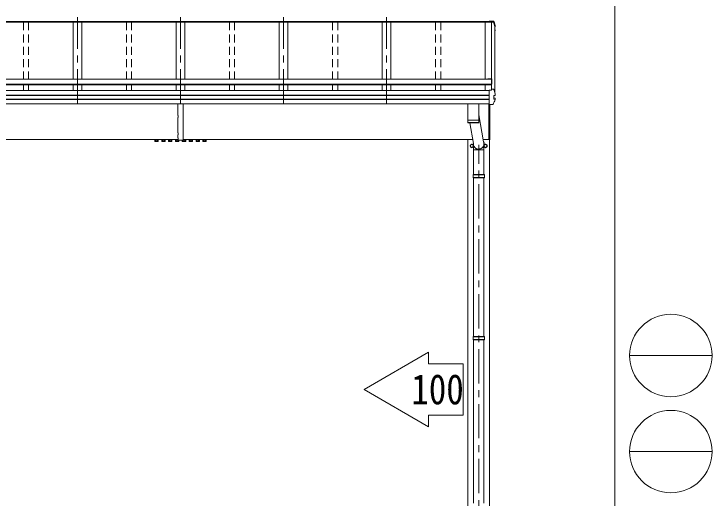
# Model space of a CAD drawing. Units: millimetres, scale not verified. Extents: x -11243 to 60313, y -7760 to 7760.
# Drawn here: x 7177 to 11243, y -2231 to 590 of the extents above; entities that cross this region are included whole.
import ezdxf
from ezdxf.enums import TextEntityAlignment as Align

# ---------------------------------------------------------------- set-up
doc = ezdxf.new("R2010")
doc.units = ezdxf.units.MM
doc.header["$LTSCALE"] = 40
doc.linetypes.add('CHAIN1', pattern=[8, 5, -1, 1, -1])
doc.linetypes.add('DASHED1', pattern=[1.8, 1.2, -0.6])
for name, color, linetype, lineweight in [('0-1_本体', 5, 'CHAIN1', 9), ('0-3_ELV2', 7, 'Continuous', 9), ('0-6_OTH_LINE', 7, 'Continuous', 9), ('0-9_OUTLINE', 7, 'Continuous', 9), ('F-0_240', 7, 'Continuous', 9)]:
    doc.layers.add(name, color=color, linetype=linetype, lineweight=lineweight)
doc.styles.add('ＭＳ ゴシック', font='')
doc.styles.get('ＭＳ ゴシック').set_extended_font_data('MS Gothic')

msp = doc.modelspace()

# ---------------------------------------------------------------- linework, layer by layer
at = {"layer": '0-1_本体'}
for p, q in [((7547.34, 67.51), (7547.34, 571.69)), ((8147.34, 67.51), (8147.34, 571.69)), ((8747.34, 67.51), (8747.34, 571.69)), ((9347.34, 67.51), (9347.34, 571.69)), ((9883.84, -3162.58), (9883.84, -173.02))]:
    msp.add_line(p, q, dxfattribs=at)
at = {"layer": '0-3_ELV2', "color": 4}
for p, q in [((9947.34, 544.07), (2147.34, 544.07)), ((9947.34, 543.17), (2147.34, 543.17)), ((9944.34, 546.35), (2150.34, 546.35)), ((7522.34, 543.25), (7522.34, 210.82)), ((7572.34, 543.25), (7572.34, 210.82)), ((8122.34, 543.25), (8122.34, 210.82)), ((8172.34, 543.25), (8172.34, 210.82)), ((8722.34, 543.25), (8722.34, 210.82)), ((8772.34, 543.25), (8772.34, 210.82)), ((9322.34, 543.25), (9322.34, 210.82)), ((9372.34, 543.25), (9372.34, 210.82)), ((9922.34, 543.25), (9922.34, 210.82)), ((9922.34, 543.16), (9970.78, 543.16)), ((9969.34, 548.43), (9944.34, 548.43)), ((9944.34, 544.4), (9944.34, 548.43)), ((9944.34, 545.9), (9958.54, 545.9)), ((9947.34, 543.41), (9958.16, 543.41)), ((9957.64, 145.79), (9957.64, 543.16)), ((9958.54, 545.9), (9958.16, 543.41)), ((9958.24, 543.16), (9958.24, 149.74)), ((9958.54, 544.81), (9958.31, 543.31)), ((9958.31, 543.31), (9958.31, 543.66)), ((9958.31, 543.31), (9970.73, 543.31)), ((9958.54, 544.81), (9958.54, 545.9)), ((9970.58, 544.81), (9958.54, 544.81)), ((9969.34, 548.42), (9969.34, 548.43)), ((9969.34, 548.43), (9969.34, 548.43)), ((9977.34, 519.8), (9977.34, 132.94)), ((9977.34, 516.85), (9978.03, 516.98)), ((9977.34, 516.5), (9978.11, 516.65)), ((9978.6, 515.22), (9977.34, 514.98)), ((9977.34, 497.09), (9978.17, 496.99)), ((9977.34, 493), (9978.7, 492.74)), ((9977.34, 491.48), (9978.18, 491.31)), ((9978.17, 496.99), (9978.17, 496.99)), ((9979.65, 516.5), (9979.65, 520.55)), ((9979.76, 491.46), (9979.76, 495.53)), ((9957.64, 210.82), (6341.54, 210.82)), ((9937.64, 212.97), (9957.64, 212.97)), ((9937.64, 212.97), (9937.64, 210.81)), ((9937.64, 211.44), (9957.64, 211.44)), ((9959.64, 210.97), (9959.64, 181.51)), ((9957.64, 181.78), (6357.34, 181.78)), ((9957.64, 180.04), (6357.34, 180.04)), ((9957.64, 176.93), (6357.34, 176.93)), ((7522.34, 176.92), (7522.34, 143.26)), ((7572.34, 176.92), (7572.34, 143.26)), ((8122.34, 176.92), (8122.34, 143.26)), ((8172.34, 176.92), (8172.34, 143.26)), ((8722.34, 176.92), (8722.34, 143.26)), ((8772.34, 176.92), (8772.34, 143.26)), ((9322.34, 176.92), (9322.34, 143.26)), ((9372.34, 176.92), (9372.34, 143.26)), ((9922.34, 176.93), (9922.34, 143.4)), ((9957.64, 181.51), (9959.64, 181.51)), ((9944.34, 143.26), (2150.34, 143.26)), ((8147.34, 143.26), (8147.34, 65.66)), ((9944.34, 145.12), (9944.34, 145.44)), ((9944.34, 143.82), (9944.34, 145.12)), ((9944.34, 63.89), (9944.34, 143.82)), ((9957.59, 145.44), (9958.31, 150.22)), ((9957.6, 145.44), (9958.16, 149.12)), ((9958.16, 145.44), (9958.16, 149.12)), ((9958.31, 150.57), (9958.54, 152.06)), ((9958.31, 150.57), (9958.31, 150.22)), ((9970.58, 152.06), (9958.54, 152.06)), ((9979.65, 116.36), (9979.65, 123.75)), ((9944.34, 116.74), (2150.34, 116.74)), ((9944.34, 115.84), (2150.34, 115.84)), ((9944.34, 92.62), (2150.34, 92.62)), ((9944.34, 90.7), (2150.34, 90.7)), ((9971.77, 114.12), (9978.03, 114.89)), ((9971.77, 114.12), (9971.77, 114.12)), ((9978.17, 92.61), (9971.77, 94.3)), ((9971.77, 94.3), (9971.77, 94.3)), ((9972.34, 113.99), (9972.34, 94.77)), ((9978.7, 99.99), (9972.74, 101.14)), ((9978.03, 114.89), (9978.03, 114.89)), ((9978.17, 92.61), (9978.17, 92.61)), ((9979.76, 91.32), (9979.76, 98.72)), ((9944.34, 65.66), (2150.34, 65.66)), ((8132.34, 65.66), (8132.34, -0.7)), ((9942.34, 65.66), (9942.34, -140.65)), ((9944.34, 63.02), (9944.34, 63.89)), ((9944.34, 63.02), (9964.98, 63.02)), ((9948.84, -143.05), (9948.84, 63.02)), ((9949.34, -142.65), (9949.34, 63.02)), ((8132.34, -0.7), (8132.46, -1.05)), ((8132.46, -13.05), (8132.34, -13.41)), ((8132.34, -13.41), (8132.34, -101.7)), ((8132.46, -1.05), (8132.46, -13.05)), ((8162.22, -13.05), (8162.34, -13.41)), ((8132.34, -101.7), (8132.46, -102.05)), ((8132.46, -114.05), (8132.34, -114.41)), ((8132.34, -114.41), (8132.34, -131.2)), ((8132.46, -102.05), (8132.46, -114.05)), ((8162.22, -114.05), (8162.34, -114.41)), ((8162.34, -114.41), (8162.34, -131.2)), ((8132.46, -142.05), (2245.58, -142.05)), ((7987.28, -142.25), (7987.28, -142.05)), ((8132.46, -142.25), (7987.28, -142.25)), ((7997.46, -145.65), (7997.46, -151.9)), ((7997.46, -145.65), (8017.09, -145.65)), ((7998.78, -152.65), (7997.46, -151.9)), ((7998.78, -152.65), (8015.78, -152.65)), ((8002.37, -145.65), (8002.37, -151.9)), ((8012.19, -145.65), (8012.19, -151.9)), ((8015.78, -152.65), (8017.09, -151.9)), ((8017.09, -145.65), (8017.09, -151.9)), ((8037.46, -145.65), (8037.46, -151.9)), ((8037.46, -145.65), (8057.09, -145.65)), ((8038.78, -152.65), (8037.46, -151.9)), ((8038.78, -152.65), (8055.78, -152.65)), ((8042.37, -145.65), (8042.37, -151.9)), ((8052.19, -145.65), (8052.19, -151.9)), ((8055.78, -152.65), (8057.09, -151.9)), ((8057.09, -145.65), (8057.09, -151.9)), ((8077.46, -145.65), (8077.46, -151.9)), ((8077.46, -145.65), (8097.09, -145.65)), ((8078.78, -152.65), (8077.46, -151.9)), ((8078.78, -152.65), (8095.78, -152.65)), ((8082.37, -145.65), (8082.37, -151.9)), ((8092.19, -145.65), (8092.19, -151.9)), ((8095.78, -152.65), (8097.09, -151.9)), ((8097.09, -145.65), (8097.09, -151.9)), ((8117.46, -145.65), (8117.46, -151.9)), ((8117.46, -145.65), (8132.35, -145.65)), ((8118.78, -152.65), (8117.46, -151.9)), ((8118.78, -152.65), (8135.78, -152.65)), ((8122.37, -145.65), (8122.37, -151.9)), ((8132.19, -145.65), (8132.19, -151.9)), ((8132.46, -131.55), (8132.34, -131.2)), ((8132.46, -143.55), (8132.34, -143.91)), ((8132.34, -145.55), (8132.34, -143.91)), ((8132.46, -131.55), (8132.46, -143.55)), ((8161.84, -146.05), (8132.84, -146.05)), ((8135.78, -152.65), (8137.09, -151.9)), ((8137.09, -146.05), (8137.09, -151.9)), ((8157.46, -146.05), (8157.46, -151.9)), ((8158.78, -152.65), (8157.46, -151.9)), ((8175.78, -152.65), (8158.78, -152.65)), ((8162.22, -131.55), (8162.34, -131.2)), ((9849.1, -142.05), (8162.22, -142.05)), ((8162.22, -142.25), (8307.28, -142.25)), ((8177.09, -145.65), (8162.33, -145.65)), ((8162.34, -145.55), (8162.34, -143.91)), ((8162.37, -145.65), (8162.37, -151.9)), ((8172.19, -145.65), (8172.19, -151.9)), ((8175.78, -152.65), (8177.09, -151.9)), ((8177.09, -145.65), (8177.09, -151.9)), ((8197.46, -145.65), (8197.46, -151.9)), ((8217.09, -145.65), (8197.46, -145.65)), ((8198.78, -152.65), (8197.46, -151.9)), ((8215.78, -152.65), (8198.78, -152.65)), ((8202.37, -145.65), (8202.37, -151.9)), ((8212.19, -145.65), (8212.19, -151.9)), ((8215.78, -152.65), (8217.09, -151.9)), ((8217.09, -145.65), (8217.09, -151.9)), ((8237.46, -145.65), (8237.46, -151.9)), ((8257.09, -145.65), (8237.46, -145.65)), ((8238.78, -152.65), (8237.46, -151.9)), ((8255.78, -152.65), (8238.78, -152.65)), ((8242.37, -145.65), (8242.37, -151.9)), ((8252.19, -145.65), (8252.19, -151.9)), ((8255.78, -152.65), (8257.09, -151.9)), ((8257.09, -145.65), (8257.09, -151.9)), ((8277.46, -145.65), (8277.46, -151.9)), ((8297.09, -145.65), (8277.46, -145.65)), ((8278.78, -152.65), (8277.46, -151.9)), ((8295.78, -152.65), (8278.78, -152.65)), ((8282.37, -145.65), (8282.37, -151.9)), ((8292.19, -145.65), (8292.19, -151.9)), ((8295.78, -152.65), (8297.09, -151.9)), ((8297.09, -145.65), (8297.09, -151.9)), ((8307.28, -142.05), (8307.28, -142.25)), ((9821.34, -2997.05), (9821.34, -142.05)), ((9947.34, -142.05), (9909.74, -142.05)), ((9947.34, -140.65), (9942.34, -140.65)), ((9946.34, -142.05), (9946.34, -2997.05)), ((9947.34, -143.15), (9947.34, -140.65)), ((9948.84, -143.05), (9948.84, -143.05)), ((9948.84, -143.05), (9948.84, -143.12)), ((9852.44, -178.8), (9852.34, -178.8)), ((9852.44, -179.3), (9852.34, -179.3)), ((9915.24, -178.8), (9915.34, -178.8)), ((9915.24, -179.3), (9915.34, -179.3))]:
    msp.add_line(p, q, dxfattribs=at)
at = {"layer": '0-3_ELV2', "color": 4, "linetype": 'DASHED1'}
for p, q in [((7232.34, 543.17), (7232.34, 210.82)), ((7262.34, 543.17), (7262.34, 210.82)), ((7832.34, 543.17), (7832.34, 210.82)), ((7862.34, 543.17), (7862.34, 210.82)), ((8432.34, 543.17), (8432.34, 210.82)), ((8462.34, 543.17), (8462.34, 210.82)), ((9032.34, 543.17), (9032.34, 210.82)), ((9062.34, 543.17), (9062.34, 210.82)), ((9632.34, 543.17), (9632.34, 210.82)), ((9662.34, 543.17), (9662.34, 210.82)), ((7232.34, 176.92), (7232.34, 143.26)), ((7262.34, 176.92), (7262.34, 143.26)), ((7832.34, 176.92), (7832.34, 143.26)), ((7862.34, 176.92), (7862.34, 143.26)), ((8432.34, 176.92), (8432.34, 143.26)), ((8462.34, 176.92), (8462.34, 143.26)), ((9032.34, 176.92), (9032.34, 143.26)), ((9062.34, 176.92), (9062.34, 143.26)), ((9632.34, 176.92), (9632.34, 143.26)), ((9662.34, 176.92), (9662.34, 143.26))]:
    msp.add_line(p, q, dxfattribs=at)
at = {"layer": '0-3_ELV2', "color": 4}
for points in [[(9944.34, 544.4), (9947.34, 544.4), (9947.34, 543.4)], [(9972.2, 547.15), (9972.08, 547.45), (9971.91, 547.71), (9971.69, 547.94), (9971.43, 548.12), (9971.16, 548.25), (9970.89, 548.33), (9970.66, 548.37), (9970.43, 548.39), (9970.17, 548.41), (9969.89, 548.42), (9969.58, 548.43), (9969.26, 548.43)], [(9979.62, 520.86), (9977.29, 529.71), (9974.83, 538.48), (9972.21, 547.14)], [(9977.34, 485.26), (9978.26, 487.5), (9979.66, 490.98)], [(9979.62, 520.86), (9979.65, 520.6), (9979.65, 520.55)], [(9944.34, 145.44), (9958.54, 145.44), (9958.54, 152.06)], [(9979.62, 124.06), (9979.65, 123.8), (9979.65, 123.75)], [(9979.66, 90.84), (9976.81, 84.03), (9973.86, 77.29), (9970.82, 70.65), (9967.7, 64.08)], [(9971.77, 114.12), (9971.69, 114.09), (9971.61, 114.04), (9971.55, 113.96), (9971.5, 113.87), (9971.47, 113.76), (9971.46, 113.64)], [(9971.77, 94.3), (9971.69, 94.34), (9971.61, 94.4), (9971.55, 94.48), (9971.5, 94.59), (9971.47, 94.7), (9971.46, 94.82)], [(9972.34, 113.99), (9972.35, 114.1), (9972.39, 114.19)], [(9978.03, 114.89), (9978.26, 114.96), (9978.46, 115.11), (9978.63, 115.33), (9978.75, 115.6), (9978.82, 115.91), (9978.83, 116.24), (9978.78, 116.56)], [(9978.11, 114.9), (9978.39, 114.98), (9978.63, 115.06), (9978.87, 115.15), (9979.14, 115.32), (9979.4, 115.6), (9979.58, 115.94), (9979.64, 116.32)], [(9978.86, 90.63), (9978.95, 90.96), (9978.98, 91.31), (9978.93, 91.67), (9978.82, 92), (9978.64, 92.29), (9978.42, 92.49), (9978.17, 92.61)], [(9979.65, 116.32), (9979.65, 116.41), (9979.62, 116.67)], [(9979.65, 90.83), (9979.72, 90.99), (9979.76, 91.16), (9979.75, 91.34)], [(8162.34, 65.66), (8162.34, -0.7), (8162.22, -1.05), (8162.22, -13.05)], [(9965.01, 63.02), (9965.39, 63.02), (9965.74, 63.03), (9966.05, 63.05), (9966.33, 63.09), (9966.64, 63.16), (9966.97, 63.3), (9967.28, 63.52), (9967.54, 63.79), (9967.71, 64.13)], [(8162.34, -13.41), (8162.34, -101.7), (8162.22, -102.05), (8162.22, -114.05)], [(7996.28, -142.25), (7996.28, -143.85), (8018.28, -143.85), (8018.28, -142.25)], [(8015.88, -143.85), (8015.88, -145.63), (7998.68, -145.63), (7998.68, -143.85)], [(8036.28, -142.25), (8036.28, -143.85), (8058.28, -143.85), (8058.28, -142.25)], [(8055.88, -143.85), (8055.88, -145.63), (8038.68, -145.63), (8038.68, -143.85)], [(8076.28, -142.25), (8076.28, -143.85), (8098.28, -143.85), (8098.28, -142.25)], [(8095.88, -143.85), (8095.88, -145.63), (8078.68, -145.63), (8078.68, -143.85)], [(8116.28, -142.25), (8116.28, -143.85), (8132.36, -143.85)], [(8132.35, -145.63), (8118.68, -145.63), (8118.68, -143.85)], [(8162.22, -131.55), (8162.22, -143.55), (8162.34, -143.91)], [(8178.28, -142.25), (8178.28, -143.85), (8162.32, -143.85)], [(8162.33, -145.63), (8175.88, -145.63), (8175.88, -143.85)], [(8218.28, -142.25), (8218.28, -143.85), (8196.28, -143.85), (8196.28, -142.25)], [(8198.68, -143.85), (8198.68, -145.63), (8215.88, -145.63), (8215.88, -143.85)], [(8258.28, -142.25), (8258.28, -143.85), (8236.28, -143.85), (8236.28, -142.25)], [(8238.68, -143.85), (8238.68, -145.63), (8255.88, -145.63), (8255.88, -143.85)], [(8298.28, -142.25), (8298.28, -143.85), (8276.28, -143.85), (8276.28, -142.25)], [(8278.68, -143.85), (8278.68, -145.63), (8295.88, -145.63), (8295.88, -143.85)], [(9948.84, -143.15), (9948.84, -143.15), (9947.34, -143.15)], [(9948.84, -143.12), (9948.85, -143.15), (9948.84, -143.15)]]:
    msp.add_lwpolyline(points, dxfattribs=at)
for points in [[(9843.84, -169.24), (9835.34, -174.15), (9835.34, -183.96), (9843.84, -188.87), (9852.34, -183.96), (9852.34, -174.15)], [(9923.84, -169.24), (9932.34, -174.15), (9932.34, -183.96), (9923.84, -188.87), (9915.34, -183.96), (9915.34, -174.15)]]:
    msp.add_lwpolyline(points, close=True, dxfattribs=at)
for centre, radius in [((9843.84, -179.05), 10), ((9843.84, -179.05), 8.5), ((9923.84, -179.05), 10), ((9923.84, -179.05), 8.5)]:
    msp.add_circle(centre, radius, dxfattribs=at)
for centre, radius, start, end in [((9970.58, 543.11), 1.7, 17.09071, 90.04324), ((9494.33, 397.15), 498.32, 13.87531, 17.05651), ((9494.33, 397.15), 499.82, 13.85121, 17.03953), ((9515.01, 676.38), 498.64, 337.99835, 338.21754), ((9515.01, 676.03), 498.64, 337.99835, 338.25759), ((9978.36, 516.5), 1.3, 280.89642, 13.7954), ((9978.46, 491.46), 1.3, 338.33785, 79.1132), ((9978.46, 495.52), 1.3, 0.0377, 79.0995), ((9957.64, 210.97), 2, 0, 90), ((9970.58, 150.36), 1.7, 17.09071, 90.04324), ((9494.33, 4.4), 499.82, 13.85121, 17.03953), ((9972.84, 101.63), 0.499, 180.05239, 259.08482), ((9978.46, 98.72), 1.3, 0.0377, 79.0995), ((7999.92, -148.31), 4.34, 235.61575, 304.38425), ((8007.28, -136.41), 16.24, 252.41205, 287.58795), ((8014.64, -148.31), 4.34, 235.61575, 304.38425), ((8039.92, -148.31), 4.34, 235.61575, 304.38425), ((8047.28, -136.41), 16.24, 252.41205, 287.58795), ((8054.64, -148.31), 4.34, 235.61575, 304.38425), ((8079.92, -148.31), 4.34, 235.61575, 304.38425), ((8087.28, -136.41), 16.24, 252.41205, 287.58795), ((8094.64, -148.31), 4.34, 235.61575, 304.38425), ((8119.92, -148.31), 4.34, 235.61575, 304.38425), ((8127.28, -136.41), 16.24, 252.41205, 287.58795), ((8134.64, -148.31), 4.34, 235.61575, 304.38425), ((8159.92, -148.31), 4.34, 235.61575, 304.38425), ((8167.28, -136.41), 16.24, 252.41205, 287.58795), ((8174.64, -148.31), 4.34, 235.61575, 304.38425), ((8199.92, -148.31), 4.34, 235.61575, 304.38425), ((8207.28, -136.41), 16.24, 252.41205, 287.58795), ((8214.64, -148.31), 4.34, 235.61575, 304.38425), ((8239.92, -148.31), 4.34, 235.61575, 304.38425), ((8247.28, -136.41), 16.24, 252.41205, 287.58795), ((8254.64, -148.31), 4.34, 235.61575, 304.38425), ((8279.92, -148.31), 4.34, 235.61575, 304.38425), ((8287.28, -136.41), 16.24, 252.41205, 287.58795), ((8294.64, -148.31), 4.34, 235.61575, 304.38425), ((9936.69, -127.99), 12.15, 359.0404, 0.9596), ((9948.84, -142.65), 0.5, 270.5, 0), ((9843.84, -179.05), 8.6, 171.25399, 188.74601), ((9843.84, -179.05), 8.6, 111.25399, 128.74601), ((9843.84, -179.05), 8.6, 231.25399, 248.74601), ((9843.84, -179.05), 8.6, 51.25399, 68.74601), ((9843.84, -179.05), 8.6, 291.25399, 308.74601), ((9843.84, -179.05), 8.6, 1.66581, 8.74601), ((9843.84, -179.05), 8.6, 351.25399, 358.33419), ((9923.84, -179.05), 8.6, 171.25399, 178.33419), ((9923.84, -179.05), 8.6, 181.66581, 188.74601), ((9923.84, -179.05), 8.6, 111.25399, 128.74601), ((9923.84, -179.05), 8.6, 231.25399, 248.74601), ((9923.84, -179.05), 8.6, 51.25399, 68.74601), ((9923.84, -179.05), 8.6, 291.25399, 308.74601), ((9923.84, -179.05), 8.6, 351.25399, 8.74601)]:
    msp.add_arc(centre, radius, start, end, dxfattribs=at)
for centre, major_axis, start_param, end_param in [((8132.84, -145.55), (-0.501, 0), 6.2831853, 7.8539816), ((8161.84, -145.55), (0.501, 0), 4.712389, 6.2831853)]:
    msp.add_ellipse(centre, major_axis=major_axis, ratio=0.998135, start_param=start_param, end_param=end_param, dxfattribs=at)
at = {"layer": '0-6_OTH_LINE'}
for p, q in [((9592.27, -1381.42), (9592.27, -1448.62)), ((9592.27, -1748.22), (9792.67, -1748.22)), ((9592.27, -1748.22), (9592.27, -1815.42))]:
    msp.add_line(p, q, dxfattribs=at)
for points in [[(9592.27, -1815.42), (9216.42, -1598.42), (9592.27, -1381.42)], [(9592.27, -1448.62), (9792.67, -1448.62), (9792.67, -1748.22)]]:
    msp.add_lwpolyline(points, dxfattribs=at)
at = {"layer": '0-9_OUTLINE'}
for p, q in [((9820.34, -27.88), (9820.34, 65.66)), ((9884.34, 65.66), (9884.34, -27.88)), ((9884.34, 1.9), (9911.95, -154.48)), ((9820.34, -27.88), (9884.34, -27.88)), ((9820.34, -28.88), (9884.34, -28.88)), ((9820.57, -41.93), (9820.34, -28.88)), ((9824.84, -27.88), (9824.86, -28.88)), ((9879.84, -27.88), (9879.82, -28.88)), ((9884.34, -28.88), (9884.11, -41.93)), ((9884.11, -41.88), (9820.57, -41.88)), ((9823.57, -44.88), (9881.11, -44.88)), ((9853.12, -164.67), (9832.02, -44.88)), ((9853.69, -200.77), (9853.69, -176.98)), ((9881.03, -200.77), (9853.69, -200.77)), ((9853.99, -346.06), (9853.99, -200.77)), ((9881.16, -201.11), (9880.02, -198)), ((9886.75, -200.49), (9880.93, -200.49)), ((9886.52, -201.11), (9881.16, -201.11)), ((9886.52, -201.11), (9887.66, -198)), ((9913.99, -200.77), (9886.65, -200.77)), ((9913.69, -346.06), (9913.69, -200.77)), ((9913.99, -200.77), (9913.99, -176.98)), ((9850.84, -348.06), (9851.84, -346.06)), ((9850.84, -348.06), (9916.84, -348.06)), ((9850.84, -362.06), (9850.84, -348.06)), ((9850.84, -362.06), (9916.84, -362.06)), ((9850.84, -362.06), (9851.84, -364.06)), ((9851.84, -346.06), (9915.84, -346.06)), ((9915.84, -364.06), (9851.84, -364.06)), ((9853.99, -1290.06), (9853.99, -364.06)), ((9913.69, -1290.06), (9913.69, -364.06)), ((9916.84, -348.06), (9915.84, -346.06)), ((9916.84, -362.06), (9915.84, -364.06)), ((9916.84, -362.06), (9916.84, -348.06)), ((9850.84, -1292.06), (9851.84, -1290.06)), ((9850.84, -1292.06), (9916.84, -1292.06)), ((9850.84, -1306.06), (9850.84, -1292.06)), ((9851.84, -1290.06), (9915.84, -1290.06)), ((9916.84, -1292.06), (9915.84, -1290.06)), ((9916.84, -1306.06), (9916.84, -1292.06)), ((9850.84, -1306.06), (9916.84, -1306.06)), ((9850.84, -1306.06), (9851.84, -1308.06)), ((9915.84, -1308.06), (9851.84, -1308.06)), ((9853.99, -2261.06), (9853.99, -1308.06)), ((9913.69, -2261.06), (9913.69, -1308.06)), ((9916.84, -1306.06), (9915.84, -1308.06))]:
    msp.add_line(p, q, dxfattribs=at)
for centre, start, end in [((9823.57, -41.88), 181, 270), ((9881.11, -41.88), 269.95168, 359)]:
    msp.add_arc(centre, 3, start, end, dxfattribs=at)
for major_axis, ratio, start_param, end_param in [((31.85, 0), 0.984694, 2.9607069, 6.8123255), ((30.8, 0), 0.983336, 3.0689101, 6.7045279)]:
    msp.add_ellipse((9883.84, -166.87), major_axis=major_axis, ratio=ratio, start_param=start_param, end_param=end_param, dxfattribs=at)
at = {"layer": 'F-0_240', "color": 5}
msp.add_line((10677.26, 7760), (10677.26, -7760), dxfattribs=at)
at = {"layer": 'F-0_240', "color": 4}
for p, q in [((10762.74, -1400), (11242.74, -1400)), ((10762.74, -1960), (11242.74, -1960))]:
    msp.add_line(p, q, dxfattribs=at)
for centre in [(11002.74, -1400), (11002.74, -1960)]:
    msp.add_circle(centre, 240, dxfattribs=at)

# ---------------------------------------------------------------- texts
at = {"layer": '0-6_OTH_LINE', "style": 'ＭＳ ゴシック', "width": 0.85}
msp.add_text('100', height=176, dxfattribs=at).set_placement((9491.45, -1737.18), align=Align.BOTTOM_LEFT)

doc.saveas('drawing.dxf')
